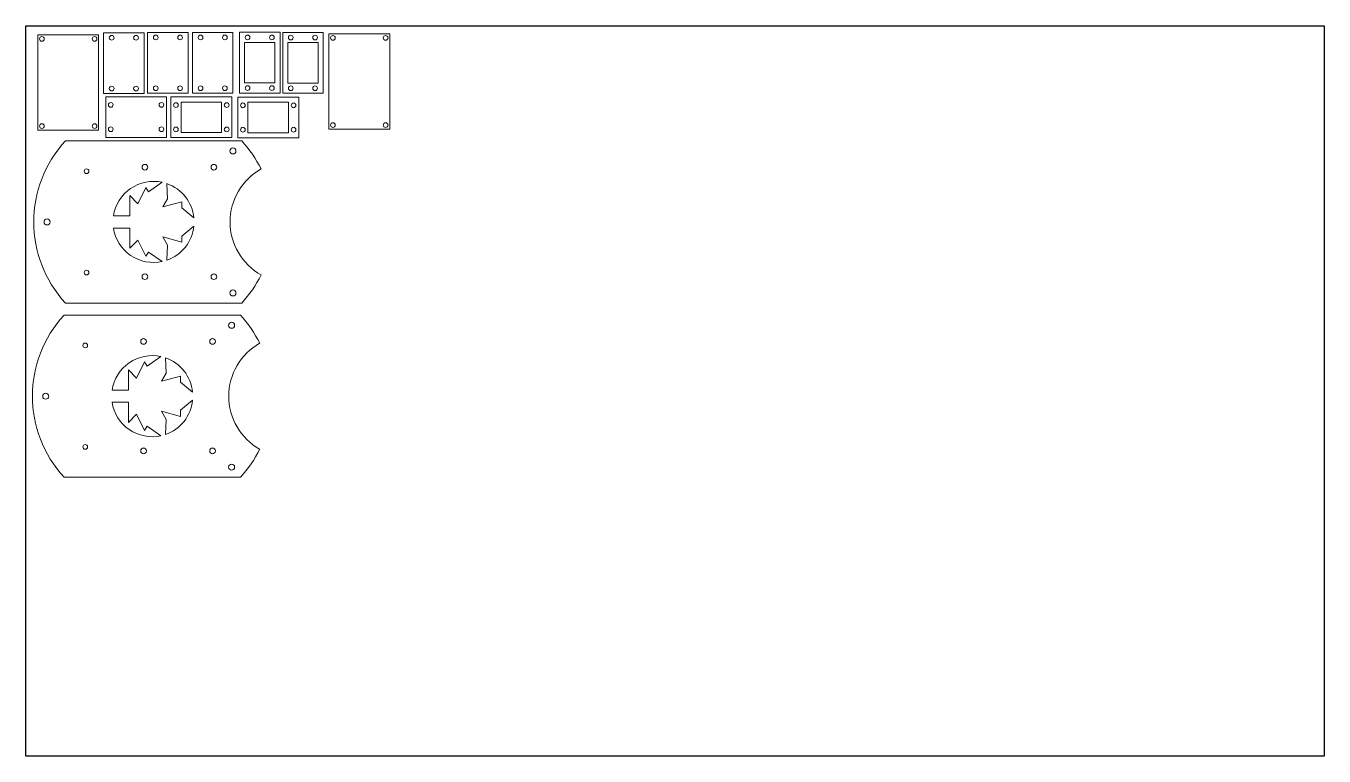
# Model space of a CAD drawing. Header units: inches. Extents: x 0 to 32, y -18 to 0.
import ezdxf

# ---------------------------------------------------------------- set-up
doc = ezdxf.new("R2010")
doc.units = ezdxf.units.IN
doc.header["$MEASUREMENT"] = 0

msp = doc.modelspace()

# ---------------------------------------------------------------- linework, layer by layer
at = {"linetype": 'Continuous', "lineweight": 15}
for p, q in [((0.292, -0.218), (0.292, -2.568)), ((1.792, -0.218), (0.292, -0.218)), ((1.792, -2.568), (1.792, -0.218)), ((2.913, -0.167), (1.913, -0.167)), ((1.913, -0.167), (1.913, -1.667)), ((2.913, -1.667), (2.913, -0.167)), ((3.999, -0.159), (2.999, -0.159)), ((2.999, -0.159), (2.999, -1.659)), ((3.999, -1.659), (3.999, -0.159)), ((5.103, -0.159), (4.103, -0.159)), ((4.103, -0.159), (4.103, -1.659)), ((5.103, -1.659), (5.103, -0.159)), ((6.264, -0.156), (5.264, -0.156)), ((5.264, -0.156), (5.264, -1.656)), ((6.264, -1.656), (6.264, -0.156)), ((7.329, -0.161), (6.329, -0.161)), ((6.329, -0.161), (6.329, -1.661)), ((7.329, -1.661), (7.329, -0.161)), ((5.389, -0.406), (5.389, -1.406)), ((6.139, -0.406), (5.389, -0.406)), ((6.139, -1.406), (6.139, -0.406)), ((6.454, -0.411), (6.454, -1.411)), ((7.204, -0.411), (6.454, -0.411)), ((7.204, -1.411), (7.204, -0.411)), ((5.389, -1.406), (6.139, -1.406)), ((6.454, -1.411), (7.204, -1.411)), ((1.913, -1.667), (2.913, -1.667)), ((1.966, -1.746), (1.966, -2.746)), ((3.466, -1.746), (1.966, -1.746)), ((2.999, -1.659), (3.999, -1.659)), ((3.466, -2.746), (3.466, -1.746)), ((3.573, -1.75), (3.573, -2.75)), ((5.073, -1.75), (3.573, -1.75)), ((4.823, -1.875), (3.823, -1.875)), ((3.823, -1.875), (3.823, -2.625)), ((4.103, -1.659), (5.103, -1.659)), ((4.823, -2.625), (4.823, -1.875)), ((5.073, -2.75), (5.073, -1.75)), ((5.223, -1.757), (5.223, -2.757)), ((6.723, -1.757), (5.223, -1.757)), ((5.264, -1.656), (6.264, -1.656)), ((6.473, -1.882), (5.473, -1.882)), ((5.473, -1.882), (5.473, -2.632)), ((6.329, -1.661), (7.329, -1.661)), ((6.473, -2.632), (6.473, -1.882)), ((6.723, -2.757), (6.723, -1.757)), ((0.292, -2.568), (1.792, -2.568)), ((5.318, -2.832), (0.974, -2.832)), ((1.966, -2.746), (3.466, -2.746)), ((3.573, -2.75), (5.073, -2.75)), ((3.823, -2.625), (4.823, -2.625)), ((5.223, -2.757), (6.723, -2.757)), ((5.473, -2.632), (6.473, -2.632)), ((2.76, -4.386), (2.951, -3.986)), ((2.951, -3.986), (3.022, -4.09)), ((3.022, -4.09), (3.357, -3.855)), ((3.472, -3.887), (3.486, -4.262)), ((2.56, -4.182), (2.76, -4.386)), ((2.56, -4.682), (2.56, -4.182)), ((3.486, -4.262), (3.371, -4.462)), ((3.371, -4.462), (3.846, -4.335)), ((3.846, -4.335), (3.846, -4.485)), ((2.157, -4.682), (2.56, -4.682)), ((3.846, -4.485), (4.141, -4.732)), ((2.56, -4.982), (2.157, -4.982)), ((2.56, -5.482), (2.56, -4.982)), ((4.141, -4.932), (3.846, -5.18)), ((2.76, -5.278), (2.56, -5.482)), ((2.951, -5.678), (2.76, -5.278)), ((3.846, -5.33), (3.371, -5.203)), ((3.371, -5.203), (3.486, -5.403)), ((3.486, -5.403), (3.472, -5.778)), ((3.846, -5.18), (3.846, -5.33)), ((3.022, -5.575), (2.951, -5.678)), ((3.357, -5.81), (3.022, -5.575)), ((0.974, -6.832), (5.318, -6.832)), ((5.286, -7.128), (0.941, -7.128)), ((2.728, -8.683), (2.919, -8.283)), ((2.919, -8.283), (2.99, -8.386)), ((2.99, -8.386), (3.325, -8.151)), ((3.44, -8.183), (3.454, -8.558)), ((2.528, -8.478), (2.728, -8.683)), ((2.528, -8.978), (2.528, -8.478)), ((3.454, -8.558), (3.338, -8.758)), ((3.338, -8.758), (3.813, -8.631)), ((3.813, -8.631), (3.813, -8.781)), ((3.813, -8.781), (4.108, -9.028)), ((2.125, -8.978), (2.528, -8.978)), ((2.528, -9.278), (2.125, -9.278)), ((2.528, -9.778), (2.528, -9.278)), ((4.108, -9.228), (3.813, -9.476)), ((2.728, -9.574), (2.528, -9.778)), ((2.919, -9.974), (2.728, -9.574)), ((3.813, -9.626), (3.338, -9.499)), ((3.338, -9.499), (3.454, -9.699)), ((3.813, -9.476), (3.813, -9.626)), ((2.99, -9.871), (2.919, -9.974)), ((3.325, -10.106), (2.99, -9.871)), ((3.454, -9.699), (3.44, -10.074)), ((0.941, -11.128), (5.286, -11.128))]:
    msp.add_line(p, q, dxfattribs=at)
at = {"color": 1, "linetype": 'Continuous', "lineweight": 15}
for p, q in [((7.467, -0.193), (7.467, -2.543)), ((8.967, -0.193), (7.467, -0.193)), ((8.967, -2.543), (8.967, -0.193)), ((7.467, -2.543), (8.967, -2.543))]:
    msp.add_line(p, q, dxfattribs=at)
msp.add_lwpolyline([(0, 0), (32, 0), (32, -18), (0, -18)], close=True)
at = {"linetype": 'Continuous', "lineweight": 15}
for centre, radius in [((0.392, -0.318), 0.058), ((1.692, -0.318), 0.058), ((2.113, -0.292), 0.058), ((2.713, -0.292), 0.058), ((3.199, -0.284), 0.058), ((3.799, -0.284), 0.058), ((4.303, -0.284), 0.058), ((4.903, -0.284), 0.058), ((5.464, -0.281), 0.058), ((6.064, -0.281), 0.058), ((6.529, -0.286), 0.058), ((7.129, -0.286), 0.058), ((2.113, -1.542), 0.058), ((2.713, -1.542), 0.058), ((3.199, -1.534), 0.058), ((3.799, -1.534), 0.058), ((4.303, -1.534), 0.058), ((4.903, -1.534), 0.058), ((5.464, -1.531), 0.058), ((6.064, -1.531), 0.058), ((6.529, -1.536), 0.058), ((7.129, -1.536), 0.058), ((2.091, -1.946), 0.058), ((3.341, -1.946), 0.058), ((3.698, -1.95), 0.058), ((4.948, -1.95), 0.058), ((5.348, -1.957), 0.058), ((6.598, -1.957), 0.058), ((0.392, -2.468), 0.058), ((1.692, -2.468), 0.058), ((2.091, -2.546), 0.058), ((3.341, -2.546), 0.058), ((3.698, -2.55), 0.058), ((4.948, -2.55), 0.058), ((5.348, -2.557), 0.058), ((6.598, -2.557), 0.058), ((5.102, -3.082), 0.0748), ((2.932, -3.482), 0.07), ((4.632, -3.482), 0.07), ((1.493, -3.582), 0.058), ((0.521, -4.832), 0.0748), ((1.493, -6.082), 0.058), ((2.932, -6.182), 0.07), ((4.632, -6.182), 0.07), ((5.102, -6.582), 0.0747), ((5.07, -7.378), 0.0748), ((1.461, -7.878), 0.058), ((2.899, -7.778), 0.07), ((4.599, -7.778), 0.07), ((0.488, -9.128), 0.0748), ((1.461, -10.378), 0.058), ((2.899, -10.478), 0.07), ((4.599, -10.478), 0.07), ((5.07, -10.878), 0.0747)]:
    msp.add_circle(centre, radius, dxfattribs=at)
at = {"color": 1, "linetype": 'Continuous', "lineweight": 15}
for centre in [(7.567, -0.293), (8.867, -0.293), (7.567, -2.443), (8.867, -2.443)]:
    msp.add_circle(centre, 0.058, dxfattribs=at)
at = {"linetype": 'Continuous', "lineweight": 15}
for centre, radius, start, end in [((3.146, -4.832), 2.953, 137.3644, 222.6356), ((3.146, -4.832), 2.953, 26.2509, 42.6356), ((3.146, -4.832), 1, 77.7983, 171.3731), ((6.532, -4.832), 1.5, 119.463, 240.537), ((3.146, -4.832), 1, 5.7392, 70.9524), ((3.146, -4.832), 1, 188.6269, 282.2017), ((3.146, -4.832), 1, 289.0476, 354.2608), ((3.146, -4.832), 2.953, 317.3644, 333.7491), ((3.113, -9.128), 2.953, 137.3644, 222.6356), ((3.113, -9.128), 2.953, 26.2509, 42.6356), ((6.499, -9.128), 1.5, 119.463, 240.537), ((3.113, -9.128), 1, 77.7983, 171.3731), ((3.113, -9.128), 1, 5.7392, 70.9524), ((3.113, -9.128), 1, 188.6269, 282.2017), ((3.113, -9.128), 1, 289.0476, 354.2608), ((3.113, -9.128), 2.953, 317.3644, 333.7491)]:
    msp.add_arc(centre, radius, start, end, dxfattribs=at)

doc.saveas('drawing.dxf')
